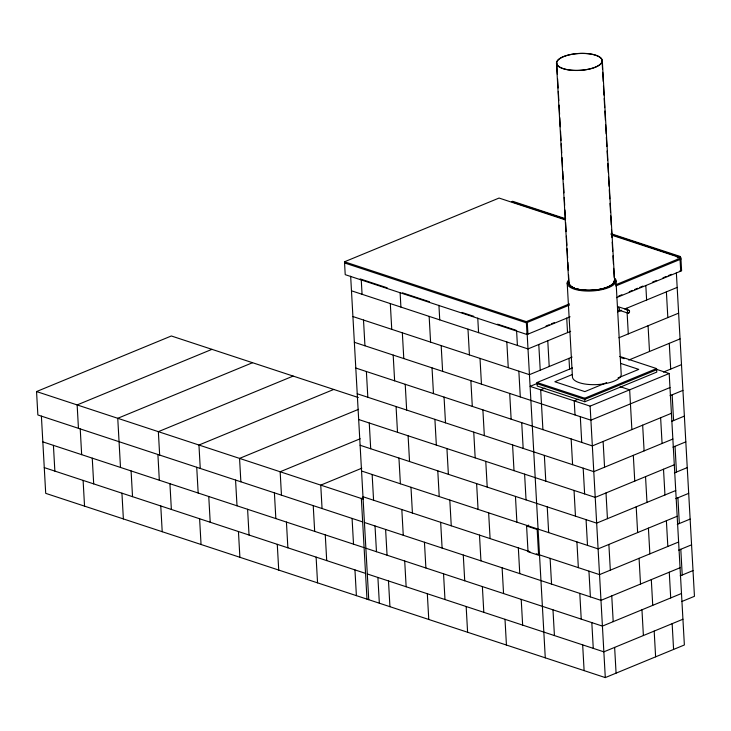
<?xml version="1.0" encoding="UTF-8"?>
<svg xmlns="http://www.w3.org/2000/svg" width="731" height="731" viewBox="0 0 731 731"><rect width="100%" height="100%" fill="white"/><g stroke="black" fill="none" stroke-linecap="round" stroke-linejoin="round"><path stroke-width="1.1" d="M570.079 316.779L527.042 334.524L345.215 274.664L344.502 261.789L499.063 198.055L565.081 219.784M362.667 521.907L37.857 414.961L36.55 391.56L171.346 335.977L358.327 397.536M511.718 201.665L512.614 201.29L565.63 218.743M211.953 349.345L77.148 404.928L78.455 428.329M252.551 362.713L117.755 418.296L120.496 467.438M293.149 376.081L158.353 431.665L159.66 455.066M333.756 389.44L198.951 445.033L200.257 468.434M677.171 257.805L680.314 256.508L680.479 259.514M344.502 261.789L526.32 321.658L569.431 303.877M615.694 284.798L680.89 257.915L681.612 270.781L616.443 297.654M569.495 305.046L526.384 322.828L344.566 262.959M615.758 285.967L680.954 259.085M546.02 326.044L549.182 324.738M551.284 323.87L554.445 322.563M618.718 296.064L621.88 294.757M629.254 291.724L632.416 290.417M634.517 289.549L637.679 288.242M639.789 287.374L642.951 286.068M652.436 282.157L656.648 280.421M662.971 277.817L666.133 276.51M668.235 275.642L671.396 274.344M358.555 409.323L239.558 458.401L240.865 481.802M570.664 331.326L528.001 348.925L351.474 290.801M617.494 312.018L621.652 310.3M624.777 309.021L677.18 287.402M360.191 438.764L280.156 471.769L281.462 495.17M572.108 357.075L529.445 374.665L352.918 316.55M618.929 337.759L678.615 313.151M619.751 356.454L656.575 368.579L656.776 372.088L584.882 401.739L537.221 386.05L537.02 382.532L572.446 367.931M537.376 383.364L530.094 386.37L590.118 406.125L669.194 373.514L684.371 644.98L605.295 677.591L45.706 493.352L41.393 416.131M572.464 374.464L554.838 381.737L584.846 391.615L606.62 382.633M544.851 388.134L540.684 389.851L542.914 429.636M361.827 468.196L320.754 485.137L322.06 508.538M628.697 360.072L680.058 338.892M618.024 377.936L638.766 369.383L620.546 363.38M578.385 399.181L574.228 400.899L575.014 414.934M537.02 382.532L584.69 398.231L656.575 368.579M656.648 369.749L584.754 399.4L537.093 383.702M663.428 372.079L681.493 364.632M363.462 497.628L361.352 498.496L366.98 599.128M669.98 387.558L590.895 420.17L354.352 342.291M670.071 395.681L682.937 390.372M671.423 413.298L592.338 445.91L355.796 368.031M671.515 421.421L684.371 416.113M672.858 439.039L593.773 471.65L357.231 393.771M672.949 447.162L685.815 441.862M674.302 464.779L595.217 497.391L358.674 419.512M526.585 526L537.175 529.491L538.619 555.231L528.029 551.741L526.585 526L528.687 525.132M674.393 472.902L687.25 467.602M675.736 490.528L596.651 523.131L360.109 445.261M675.828 498.652L688.693 493.343M677.18 516.269L598.095 548.88L361.553 471.002M677.272 524.392L690.128 519.083M678.615 542.009L599.53 574.621L536.335 553.815M678.706 550.132L691.572 544.823M680.058 567.749L600.973 600.361L364.431 522.482M680.15 575.873L693.006 570.573M681.493 593.49L602.417 626.101L365.865 548.223M681.959 601.458L694.45 596.313L676.367 272.855M682.937 619.23L603.852 651.842L367.309 573.972M611.07 233.71L680.314 256.508M512.595 201.957L565.118 219.245M611.015 234.359L678.532 256.581M611.619 235.108L680.89 257.915M679.172 259.167L680.058 259.45L680.707 271.155L679.83 270.863M617.521 306.499L628.943 310.264M618.654 310.063L628.002 313.142M526.402 322.161L527.279 322.453L527.937 334.158L527.051 333.866M620.847 357.596L624.1 358.665M656.484 369.329L669.194 373.514M360.182 278.922L387.238 287.831M402.397 292.82L429.453 301.729M461.919 312.42L473.825 316.34M497.637 324.18L516.031 330.238M620.126 386.681L629.656 389.824L631.876 429.6M362.987 496.742L529.984 551.722M36.55 391.56L363.124 499.081M42.827 441.871L364.102 547.647M44.271 467.612L365.546 573.387M666.398 291.852L667.832 317.592M669.276 343.342L670.711 369.082M672.154 394.822L673.589 420.563M675.033 446.303L676.467 472.043M677.911 497.793L679.346 523.533M680.789 549.273L682.224 575.014M660.632 417.748L662.076 443.489M663.51 469.229L664.954 494.969M666.389 520.71L667.832 546.459M669.267 572.199L670.711 597.94M672.145 623.68L673.589 649.42M645.811 285.455L646.624 300.002M648.068 325.752L649.503 351.492M642.659 425.159L644.102 450.899M645.537 476.639L646.981 502.38M648.424 528.129L649.859 553.87M651.303 579.61L652.737 605.35M654.181 631.091L655.616 656.831M626.851 308.162L626.979 310.401M627.107 312.64L628.294 333.903M633.32 455.349L634.755 481.089M636.198 506.83L637.633 532.57M639.077 558.31L640.511 584.06M641.955 609.8L643.39 635.541M615.995 280.841L621.222 374.455A24.434 9.037 -3.2 0 1 596.606 384.607A24.434 9.037 -3.2 0 1 572.428 376.639L567.201 283.034M602.317 60.892A22.953 8.489 -3.2 0 1 567.759 69.801A22.953 8.489 -3.2 0 1 568.115 55.063A22.953 8.489 -3.2 0 1 602.317 60.892L614.616 280.868A22.953 8.489 -3.2 0 1 591.489 290.408A22.953 8.489 -3.2 0 1 568.773 282.924L556.474 62.948M602.07 60.901A22.707 8.397 -3.2 0 1 567.886 69.719A22.707 8.397 -3.2 0 1 568.234 55.145A22.707 8.397 -3.2 0 1 602.07 60.901L602.518 68.878M602.7 72.305L603.212 81.415M603.468 85.975L603.98 95.094M604.172 98.511L604.683 107.631M604.875 111.057L605.378 120.167M605.633 124.727L606.145 133.846M606.337 137.273L606.849 146.383M607.105 150.942L607.607 160.062M607.799 163.479L608.311 172.598M608.567 177.158L609.078 186.277M609.27 189.694L609.782 198.814M610.029 203.373L610.54 212.493M610.732 215.91L611.244 225.029M611.5 229.589L611.948 237.566M612.203 242.125L612.706 251.245M612.962 255.804L613.41 263.781M613.665 268.341L614.177 277.46M603.121 441.46L604.564 467.2M605.999 492.95L607.443 518.69M608.877 544.431L610.321 570.171M611.756 595.911L613.199 621.661M614.634 647.401L616.078 673.141M590.118 406.125L605.295 677.591M584.69 398.231L584.882 401.739M580.304 416.679L581.748 442.419M583.183 468.16L584.626 493.909M586.061 519.65L587.505 545.39M588.939 571.13L590.383 596.871M591.818 622.62L593.261 648.36M556.72 62.939L557.36 74.334M557.616 78.893L558.128 88.012M558.32 91.43L558.822 100.549M559.078 105.109L559.59 114.228M559.782 117.645L560.293 126.765M560.549 131.324L561.061 140.443M561.244 143.861L561.755 152.98M562.011 157.54L562.523 166.659M562.779 171.218L563.226 179.196M563.482 183.755L563.985 192.874M564.241 197.434L564.688 205.411M564.944 209.971L565.456 219.09M565.648 222.507L566.15 231.626M566.406 236.186L566.918 245.305M567.11 248.723L567.621 257.842M567.877 262.402L568.325 270.379M568.572 274.938L569.02 282.915A22.707 8.397 -3.2 0 0 574.52 288.215M566.726 318.067L567.539 332.614M568.983 358.364L569.604 369.548M571.158 438.938L572.592 464.678M574.036 490.419L575.471 516.159M576.914 541.899L578.349 567.649M579.793 593.389L581.227 619.13M582.671 644.87L584.106 670.61M547.775 340.774L549.209 366.514M538.784 344.475L540.227 370.215M544.348 455.376L545.792 481.117M547.227 506.866L548.67 532.607M550.105 558.347L551.549 584.087M552.983 609.828L554.427 635.577M527.124 333.254L545.271 657.827M526.32 321.658L527.042 334.524M516.598 330.887L517.411 345.434M518.846 371.174L520.289 396.924M521.724 422.664L523.168 448.405M524.602 474.145L526.046 499.885M506.821 341.953L508.255 367.693M509.699 393.433L511.133 419.174M512.577 444.914L514.012 470.663M515.456 496.404L516.89 522.144M518.334 547.885L519.768 573.625M521.212 599.365L522.647 625.115M502.115 567.813L503.558 593.554M505.002 619.303L506.437 645.044M477.763 318.104L478.577 332.651M480.011 358.391L481.455 384.131M482.889 409.872L484.333 435.621M485.768 461.362L487.212 487.102M488.646 512.842L490.09 538.583M467.986 329.16L469.421 354.9M470.865 380.65L472.299 406.39M473.743 432.131L475.177 457.871M476.621 483.611L478.056 509.361M479.499 535.101L480.934 560.841M482.378 586.582L483.812 612.322M463.28 555.03L464.724 580.77M466.159 606.511L467.602 632.26M438.929 305.311L439.742 319.867M441.177 345.608L442.62 371.348M444.055 397.088L445.499 422.829M446.933 448.578L448.377 474.318M449.812 500.059L451.255 525.799M429.152 316.377L430.586 342.117M432.03 367.857L433.465 393.607M434.908 419.347L436.343 445.088M437.787 470.828L439.221 496.568M440.665 522.318L442.1 548.058M443.543 573.798L444.978 599.539M424.446 542.247L425.89 567.987M427.324 593.727L428.768 619.468M400.095 292.528L400.908 307.075M402.342 332.824L403.786 358.565M405.221 384.305L406.664 410.045M408.099 435.786L409.543 461.526M410.977 487.275L412.421 513.016M390.308 303.593L391.752 329.334M393.187 355.074L394.63 380.814M396.065 406.555L397.509 432.304M398.943 458.045L400.387 483.785M401.822 509.525L403.265 535.266M404.709 561.015L406.144 586.755M385.612 529.454L387.055 555.204M388.49 580.944L389.934 606.684M361.251 279.745L362.064 294.291M363.508 320.032L364.943 345.772M366.386 371.522L367.821 397.262M369.265 423.002L370.699 448.743M372.143 474.483L373.578 500.232M375.021 525.973L376.465 551.713M377.9 577.453L379.343 603.194M350.661 276.254L368.744 599.712M352.077 518.416L353.512 544.156M354.955 569.897L356.39 595.637M325.268 534.854L326.711 560.604M313.233 505.633L314.677 531.373M316.112 557.113L317.556 582.854M286.433 522.071L287.868 547.811M274.399 492.84L275.843 518.59M277.277 544.33L278.721 570.07M247.599 509.288L249.033 535.028M235.565 480.057L237.008 505.797M238.443 531.538L239.887 557.287M208.764 496.504L210.199 522.245M196.73 467.273L198.174 493.014M199.609 518.754L201.052 544.494M169.93 483.712L171.365 509.452M157.896 454.481L159.331 480.23M160.774 505.971L162.209 531.711M131.087 470.928L132.53 496.669M121.94 493.187L123.375 518.928M92.252 458.145L93.696 483.885M80.227 428.914L81.662 454.655M83.106 480.395L84.54 506.135M53.418 445.353L54.862 471.102M614.113 280.896A22.451 8.297 -3.2 0 1 611.006 285.191M610.23 285.684A22.451 8.297 -3.2 0 1 597.3 289.677M595.39 289.915A22.451 8.297 -3.2 0 1 582.388 289.915M580.313 289.613A22.451 8.297 -3.2 0 1 575.699 288.498M574.712 288.142A22.451 8.297 -3.2 0 1 569.275 282.906M575.516 288.571A22.707 8.397 -3.2 0 0 600.178 289.284A22.707 8.397 -3.2 0 0 614.369 280.878A22.844 8.443 -3.2 0 1 591.388 290.408A22.844 8.443 -3.2 0 1 568.782 282.961M617.768 307.998A1.517 0.969 67.6 0 1 619.194 308.391A1.517 0.969 67.6 0 1 619.486 310.328A1.517 0.969 67.6 0 1 618.106 310.282M615.219 278.538A24.434 9.037 -3.2 0 1 591.379 290.993A24.434 9.037 -3.2 0 1 568.088 280.658M628.834 312.941A1.517 1.023 -71.8 0 0 629.181 310.392A1.517 1.023 -71.8 0 0 627.408 311.771A1.517 1.023 -71.8 0 0 628.834 312.941"/></g></svg>
